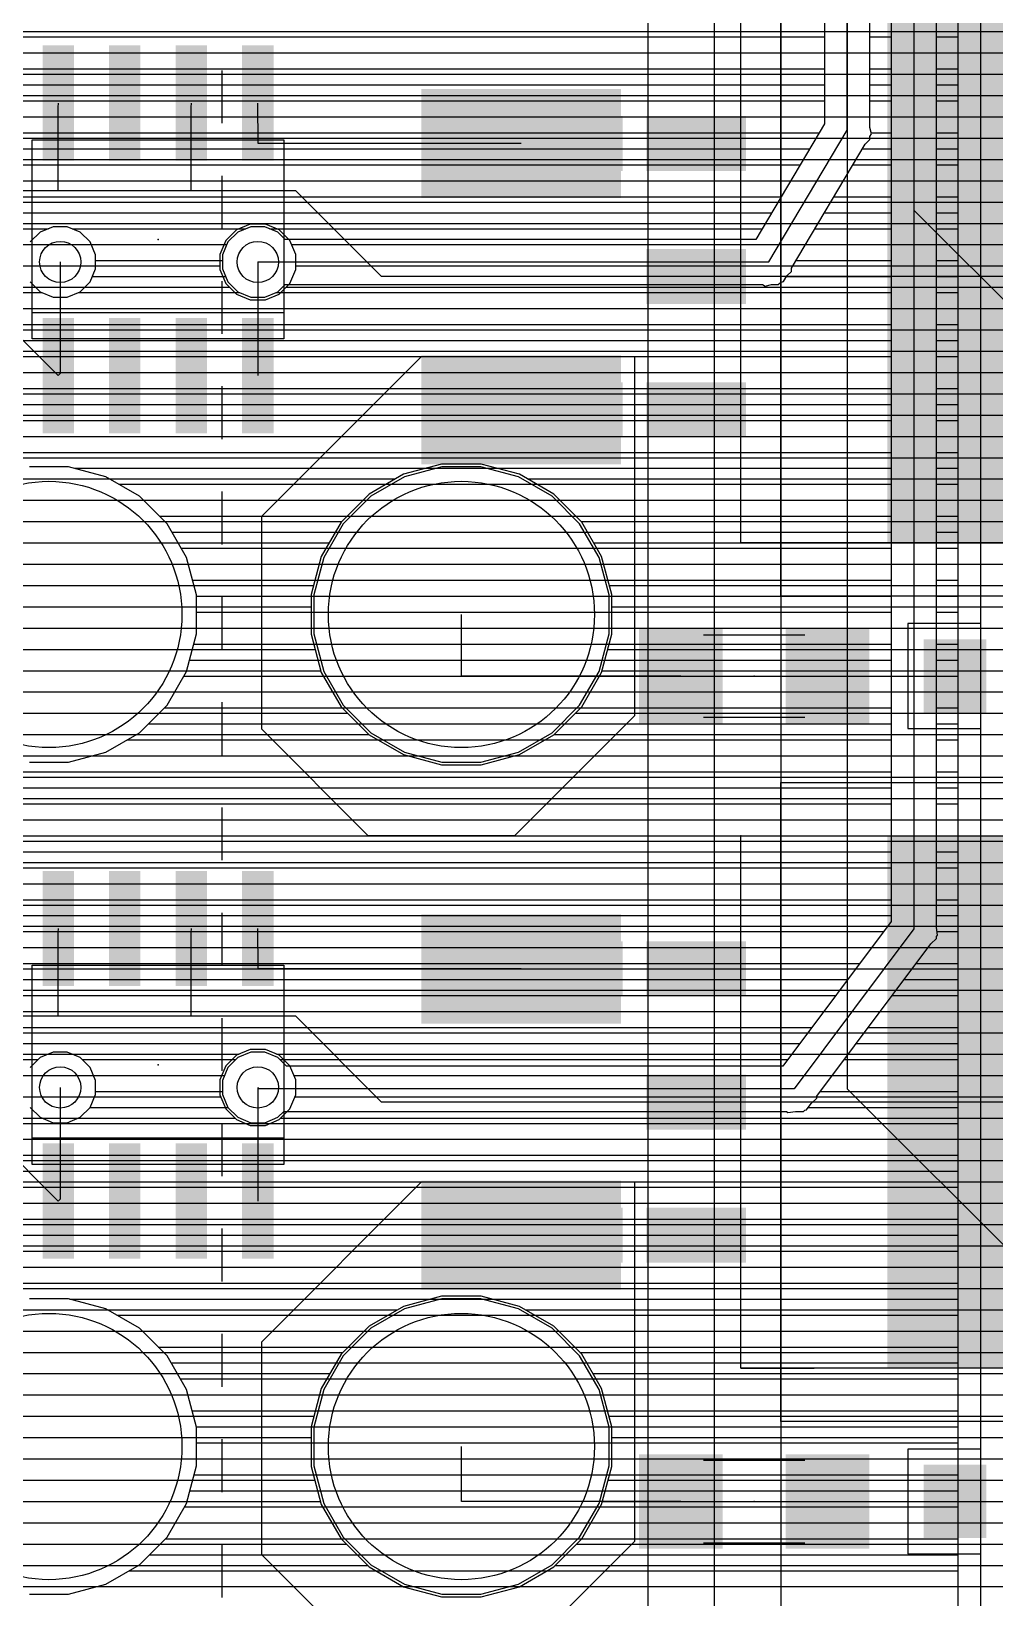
# Model space of a CAD drawing. Extents: x -0.45 to 6.54, y 0 to 7.98.
# Drawn here: x 0.647 to 1.371, y 2.248 to 3.424 of the extents above; entities that cross this region are included whole.
import ezdxf

# ---------------------------------------------------------------- set-up
doc = ezdxf.new("R2010")
doc.units = 0
for name, color, linetype in [('1', 22, 'CONTINUOUS'), ('15', 2, 'CONTINUOUS'), ('16', 175, 'CONTINUOUS'), ('17', 4, 'CONTINUOUS'), ('18', 4, 'CONTINUOUS'), ('2', 3, 'CONTINUOUS'), ('21', 253, 'CONTINUOUS'), ('23', 7, 'CONTINUOUS'), ('51', 253, 'CONTINUOUS')]:
    doc.layers.add(name, color=color, linetype=linetype)

# ---------------------------------------------------------------- blocks, each defined once
blk = doc.blocks.new('ROUNDP')
blk.add_circle((0, 0), 0.5)
blk = doc.blocks.new('RECT')
blk.add_solid([(-0.5, -0.5), (0.5, -0.5), (-0.5, 0.5), (0.5, 0.5)])
blk = doc.blocks.new('ROUNDV')
blk.add_circle((0, 0), 0.5)

msp = doc.modelspace()

# ---------------------------------------------------------------- linework, layer by layer
at = {"layer": '1'}
for p, q in [((1.21, 3), (1.21, 3.48)), ((1.21, 3.424), (1.672647, 3.424)), ((1.21, 3.408), (1.687689, 3.408)), ((1.21, 3.392), (1.70273, 3.392)), ((0.667, 3.370362), (0.6667, 3.367362)), ((0.6667, 3.367362), (0.6667, 3.3044)), ((0.767, 3.370362), (0.7667, 3.367362)), ((0.7667, 3.367362), (0.7667, 3.3044)), ((0.817362, 3.34), (0.817, 3.370362)), ((1.21, 3.376), (1.717772, 3.376)), ((1.21, 3.36), (1.732814, 3.36)), ((1.21, 3.344), (1.747856, 3.344)), ((1.015, 3.34), (0.817362, 3.34)), ((1.21, 3.328), (1.762898, 3.328)), ((1.21, 3.312), (1.777, 3.312)), ((0.6667, 3.3044), (0.6, 3.3044)), ((0.7667, 3.3044), (0.6667, 3.3044)), ((0.8456, 3.3044), (0.7667, 3.3044)), ((0.91, 3.24), (0.8456, 3.3044)), ((1.21, 3.296), (1.777, 3.296)), ((1.21, 3.28), (1.777, 3.28)), ((1.21, 3.264), (1.777, 3.264)), ((0.6685, 3.251), (0.6685, 3.167138)), ((0.817, 3.251), (0.817, 3.165638)), ((1.21, 3.248), (1.777, 3.248)), ((1.44, 3.24), (0.91, 3.24)), ((1.21, 3.232), (1.777, 3.232)), ((0.617756, 3.214882), (0.667, 3.165638)), ((1.21, 3.216), (1.777, 3.216)), ((1.21, 3.2), (1.777, 3.2)), ((0.82, 3.06), (0.94, 3.18)), ((0.94, 3.18), (1.1, 3.18)), ((1.1, 3.18), (1.1, 2.91)), ((1.21, 3.184), (1.777, 3.184)), ((0.6685, 3.167138), (0.667, 3.165638)), ((0.928, 3.168), (1.1, 3.168)), ((1.21, 3.168), (1.777, 3.168)), ((0.916, 3.156), (1.1, 3.156)), ((0.904, 3.144), (1.1, 3.144)), ((1.21, 3.152), (1.777, 3.152)), ((0.892, 3.132), (1.1, 3.132)), ((1.21, 3.136), (1.776, 3.136)), ((0.88, 3.12), (1.1, 3.12)), ((1.21, 3.12), (1.76, 3.12)), ((0.868, 3.108), (1.1, 3.108)), ((0.856, 3.096), (1.1, 3.096)), ((1.21, 3.104), (1.68, 3.104)), ((0.844, 3.084), (1.1, 3.084)), ((1.21, 3.088), (1.68, 3.088)), ((0.832, 3.072), (1.1, 3.072)), ((1.21, 3.072), (1.68, 3.072)), ((0.82, 2.9), (0.82, 3.06)), ((0.82, 3.06), (1.1, 3.06)), ((0.82, 3.048), (1.1, 3.048)), ((1.21, 3.056), (1.68, 3.056)), ((0.82, 3.036), (1.1, 3.036)), ((1.21, 3.04), (1.68, 3.04)), ((0.82, 3.024), (1.1, 3.024)), ((1.21, 3.024), (1.66608, 3.024)), ((0.82, 3.012), (1.1, 3.012)), ((1.21, 3.008), (1.65216, 3.008)), ((0.82, 3), (1.1, 3)), ((1.6452, 3), (1.21, 3)), ((0.82, 2.988), (1.1, 2.988)), ((0.97, 2.94), (0.97, 2.98625)), ((0.82, 2.976), (1.1, 2.976)), ((0.82, 2.964), (1.1, 2.964)), ((0.82, 2.952), (1.1, 2.952)), ((0.82, 2.94), (1.1, 2.94)), ((1.134882, 2.94), (0.97, 2.94)), ((1.245118, 2.94), (1.340945, 2.94)), ((0.82, 2.928), (1.1, 2.928)), ((0.82, 2.916), (1.1, 2.916)), ((1.1, 2.91), (1.01, 2.82)), ((0.82, 2.904), (1.094, 2.904)), ((0.9, 2.82), (0.82, 2.9)), ((0.828, 2.892), (1.082, 2.892)), ((0.84, 2.88), (1.07, 2.88)), ((0.852, 2.868), (1.058, 2.868)), ((1.21, 2.38), (1.21, 2.86)), ((1.21, 2.86), (1.62, 2.86)), ((0.864, 2.856), (1.046, 2.856)), ((1.21, 2.848), (1.631281, 2.848)), ((0.876, 2.844), (1.034, 2.844)), ((0.888, 2.832), (1.022, 2.832)), ((1.21, 2.832), (1.646323, 2.832)), ((1.01, 2.82), (0.9, 2.82)), ((0.9, 2.82), (1.01, 2.82)), ((1.21, 2.816), (1.661365, 2.816)), ((1.21, 2.8), (1.676407, 2.8)), ((1.21, 2.784), (1.691449, 2.784)), ((1.21, 2.768), (1.706491, 2.768)), ((0.667, 2.750362), (0.6667, 2.747362)), ((0.6667, 2.747362), (0.6667, 2.6844)), ((0.767, 2.750362), (0.7667, 2.747362)), ((0.7667, 2.747362), (0.7667, 2.6844)), ((0.817362, 2.72), (0.817, 2.750362)), ((1.21, 2.752), (1.721533, 2.752)), ((1.21, 2.736), (1.736575, 2.736)), ((1.015, 2.72), (0.817362, 2.72)), ((1.21, 2.72), (1.751617, 2.72)), ((1.21, 2.704), (1.766659, 2.704)), ((0.6667, 2.6844), (0.6, 2.6844)), ((0.7667, 2.6844), (0.6667, 2.6844)), ((0.8456, 2.6844), (0.7667, 2.6844)), ((0.91, 2.62), (0.8456, 2.6844)), ((1.21, 2.688), (1.777, 2.688)), ((1.21, 2.672), (1.777, 2.672)), ((1.21, 2.656), (1.777, 2.656)), ((1.21, 2.64), (1.777, 2.64)), ((0.6685, 2.631), (0.6685, 2.547138)), ((0.817, 2.631), (0.817, 2.545638)), ((1.21, 2.624), (1.777, 2.624)), ((1.44, 2.62), (0.91, 2.62)), ((1.21, 2.608), (1.777, 2.608)), ((0.617756, 2.594882), (0.667, 2.545638)), ((1.21, 2.592), (1.777, 2.592)), ((1.21, 2.576), (1.777, 2.576)), ((0.82, 2.44), (0.94, 2.56)), ((0.936, 2.556), (1.1, 2.556)), ((0.94, 2.56), (1.1, 2.56)), ((1.1, 2.56), (1.1, 2.29)), ((1.21, 2.56), (1.777, 2.56)), ((0.6685, 2.547138), (0.667, 2.545638)), ((0.924, 2.544), (1.1, 2.544)), ((1.21, 2.544), (1.777, 2.544)), ((0.912, 2.532), (1.1, 2.532)), ((0.9, 2.52), (1.1, 2.52)), ((1.21, 2.528), (1.777, 2.528)), ((0.888, 2.508), (1.1, 2.508)), ((1.21, 2.512), (1.772, 2.512)), ((0.876, 2.496), (1.1, 2.496)), ((1.21, 2.496), (1.756, 2.496)), ((0.864, 2.484), (1.1, 2.484)), ((0.852, 2.472), (1.1, 2.472)), ((1.21, 2.48), (1.68, 2.48)), ((0.84, 2.46), (1.1, 2.46)), ((1.21, 2.464), (1.68, 2.464)), ((0.828, 2.448), (1.1, 2.448)), ((1.21, 2.448), (1.68, 2.448)), ((0.82, 2.28), (0.82, 2.44)), ((0.82, 2.436), (1.1, 2.436)), ((0.82, 2.424), (1.1, 2.424)), ((1.21, 2.432), (1.68, 2.432)), ((0.82, 2.412), (1.1, 2.412)), ((1.21, 2.416), (1.67652, 2.416)), ((0.82, 2.4), (1.1, 2.4)), ((1.21, 2.4), (1.6626, 2.4)), ((0.82, 2.388), (1.1, 2.388)), ((1.21, 2.384), (1.64868, 2.384)), ((1.6452, 2.38), (1.21, 2.38)), ((0.82, 2.376), (1.1, 2.376)), ((0.82, 2.364), (1.1, 2.364)), ((0.97, 2.32), (0.97, 2.36125)), ((0.82, 2.352), (1.1, 2.352)), ((0.82, 2.34), (1.1, 2.34)), ((0.82, 2.328), (1.1, 2.328)), ((1.134882, 2.32), (0.97, 2.32)), ((1.245118, 2.32), (1.340945, 2.32)), ((0.82, 2.316), (1.1, 2.316)), ((0.82, 2.304), (1.1, 2.304)), ((0.82, 2.292), (1.1, 2.292)), ((1.1, 2.29), (1.01, 2.2)), ((0.9, 2.2), (0.82, 2.28)), ((0.82, 2.28), (1.09, 2.28)), ((0.832, 2.268), (1.078, 2.268)), ((0.844, 2.256), (1.066, 2.256))]:
    msp.add_line(p, q, dxfattribs=at)
at = {"layer": '15'}
for p, q in [((1.11, 7.44), (1.11, 0.75)), ((1.16, 7.41), (1.16, 1.38)), ((1.21, 7.38), (1.21, 2)), ((1.26, 7.35), (1.26, 2.63)), ((1.31, 7.31), (1.31, 3.29)), ((1.31, 3.29), (1.5, 3.1)), ((1.26, 2.63), (1.41, 2.48))]:
    msp.add_line(p, q, dxfattribs=at)
at = {"layer": '16'}
for p, q in [((0.018, 3.424), (6.362, 3.424)), ((0.018, 3.408), (6.362, 3.408)), ((0.274486, 3.392), (6.362, 3.392)), ((0.298414, 3.376), (6.362, 3.376)), ((0.313571, 3.36), (6.362, 3.36)), ((0.322809, 3.344), (6.362, 3.344)), ((0.328796, 3.328), (3.755878, 3.328)), ((0.333, 3.312), (3.730099, 3.312)), ((0.333, 3.296), (3.71692, 3.296)), ((0.331609, 3.28), (3.710292, 3.28)), ((0.800856, 3.275161), (0.792839, 3.267144)), ((0.811331, 3.2795), (0.800856, 3.275161)), ((0.822669, 3.2795), (0.811331, 3.2795)), ((0.833144, 3.275161), (0.822669, 3.2795)), ((0.841161, 3.267144), (0.833144, 3.275161)), ((0.327322, 3.264), (0.791537, 3.264)), ((0.792839, 3.267144), (0.7885, 3.256669)), ((0.8455, 3.256669), (0.841161, 3.267144)), ((0.842463, 3.264), (3.707945, 3.264)), ((0.319633, 3.248), (0.7885, 3.248)), ((0.7885, 3.256669), (0.7885, 3.245331)), ((0.8455, 3.245331), (0.8455, 3.256669)), ((0.8455, 3.248), (3.707945, 3.248)), ((0.7885, 3.245331), (0.792839, 3.234856)), ((0.841161, 3.234856), (0.8455, 3.245331)), ((0.308914, 3.232), (0.795695, 3.232)), ((0.792839, 3.234856), (0.800856, 3.226839)), ((0.800856, 3.226839), (0.811331, 3.2225)), ((0.822669, 3.2225), (0.833144, 3.226839)), ((0.833144, 3.226839), (0.841161, 3.234856)), ((0.838305, 3.232), (3.713606, 3.232)), ((0.292673, 3.216), (3.722099, 3.216)), ((0.811331, 3.2225), (0.822669, 3.2225)), ((0.259421, 3.2), (3.738099, 3.2)), ((0.018, 3.184), (6.362, 3.184)), ((0.018, 3.168), (6.362, 3.168)), ((0.018, 3.152), (6.362, 3.152)), ((0.018, 3.136), (2.371631, 3.136)), ((0.018, 3.12), (1.801695, 3.12)), ((0.018, 3.104), (1.7935, 3.104)), ((0.955123, 3.09925), (0.926384, 3.091549)), ((0.984877, 3.09925), (0.955123, 3.09925)), ((1.013616, 3.091549), (0.984877, 3.09925)), ((0.018, 3.088), (0.920236, 3.088)), ((0.926384, 3.091549), (0.900616, 3.076672)), ((1.039384, 3.076672), (1.013616, 3.091549)), ((1.019764, 3.088), (1.796122, 3.088)), ((0.018, 3.072), (0.895944, 3.072)), ((0.900616, 3.076672), (0.879578, 3.055634)), ((1.060422, 3.055634), (1.039384, 3.076672)), ((1.044056, 3.072), (1.815124, 3.072)), ((0.018, 3.056), (0.879944, 3.056)), ((0.879578, 3.055634), (0.864701, 3.029866)), ((1.060056, 3.056), (1.891637, 3.056)), ((1.075299, 3.029866), (1.060422, 3.055634)), ((0.018, 3.04), (0.870552, 3.04)), ((1.069448, 3.04), (1.893294, 3.04)), ((0.018, 3.024), (0.863129, 3.024)), ((0.864701, 3.029866), (0.857, 3.001127)), ((1.083, 3.001127), (1.075299, 3.029866)), ((1.076871, 3.024), (1.908295, 3.024)), ((0.018, 3.008), (0.858842, 3.008)), ((0.857, 3.001127), (0.857, 2.971373)), ((1.081158, 3.008), (6.362, 3.008)), ((1.083, 2.971373), (1.083, 3.001127)), ((0.018, 2.992), (0.857, 2.992)), ((1.083, 2.992), (6.362, 2.992)), ((0.018, 2.976), (0.857, 2.976)), ((0.857, 2.971373), (0.864701, 2.942634)), ((1.075299, 2.942634), (1.083, 2.971373)), ((1.083, 2.976), (6.362, 2.976)), ((0.018, 2.96), (0.860047, 2.96)), ((1.079952, 2.96), (6.362, 2.96)), ((0.018, 2.944), (0.864335, 2.944)), ((0.864701, 2.942634), (0.879578, 2.916866)), ((1.060422, 2.916866), (1.075299, 2.942634)), ((1.075665, 2.944), (6.362, 2.944)), ((0.018, 2.928), (0.873149, 2.928)), ((1.06685, 2.928), (6.362, 2.928)), ((0.018, 2.912), (0.884444, 2.912)), ((0.879578, 2.916866), (0.900616, 2.895828)), ((1.039384, 2.895828), (1.060422, 2.916866)), ((1.055556, 2.912), (6.362, 2.912)), ((0.018, 2.896), (0.900444, 2.896)), ((0.900616, 2.895828), (0.926384, 2.880951)), ((1.013616, 2.880951), (1.039384, 2.895828)), ((1.039556, 2.896), (6.362, 2.896)), ((0.018, 2.88), (0.929932, 2.88)), ((0.926384, 2.880951), (0.955123, 2.87325)), ((0.955123, 2.87325), (0.984877, 2.87325)), ((0.984877, 2.87325), (1.013616, 2.880951)), ((1.010068, 2.88), (6.362, 2.88)), ((0.018, 2.864), (6.362, 2.864)), ((0.018, 2.848), (6.362, 2.848)), ((0.018, 2.832), (6.362, 2.832)), ((0.018, 2.816), (6.362, 2.816)), ((0.018, 2.8), (6.362, 2.8)), ((0.018, 2.784), (6.362, 2.784)), ((0.272754, 2.768), (6.362, 2.768)), ((0.297414, 2.752), (6.362, 2.752)), ((0.312994, 2.736), (6.362, 2.736)), ((0.322232, 2.72), (6.362, 2.72)), ((0.328528, 2.704), (6.362, 2.704)), ((0.332815, 2.688), (6.362, 2.688)), ((0.333, 2.672), (6.362, 2.672)), ((0.811331, 2.6595), (0.800856, 2.655161)), ((0.822669, 2.6595), (0.811331, 2.6595)), ((0.833144, 2.655161), (0.822669, 2.6595)), ((0.331877, 2.656), (0.802882, 2.656)), ((0.800856, 2.655161), (0.792839, 2.647144)), ((0.831118, 2.656), (6.362, 2.656)), ((0.841161, 2.647144), (0.833144, 2.655161)), ((0.32759, 2.64), (0.78988, 2.64)), ((0.792839, 2.647144), (0.7885, 2.636669)), ((0.7885, 2.636669), (0.7885, 2.625331)), ((0.8455, 2.636669), (0.841161, 2.647144)), ((0.84412, 2.64), (6.362, 2.64)), ((0.8455, 2.625331), (0.8455, 2.636669)), ((0.320211, 2.624), (0.789051, 2.624)), ((0.7885, 2.625331), (0.792839, 2.614856)), ((0.841161, 2.614856), (0.8455, 2.625331)), ((0.844949, 2.624), (6.362, 2.624)), ((0.792839, 2.614856), (0.800856, 2.606839)), ((0.833144, 2.606839), (0.841161, 2.614856)), ((0.309914, 2.608), (0.799695, 2.608)), ((0.800856, 2.606839), (0.811331, 2.6025)), ((0.811331, 2.6025), (0.822669, 2.6025)), ((0.822669, 2.6025), (0.833144, 2.606839)), ((0.834305, 2.608), (6.362, 2.608)), ((0.293914, 2.592), (2.367631, 2.592)), ((0.263153, 2.576), (2.364795, 2.576)), ((0.018, 2.56), (2.364795, 2.56)), ((0.018, 2.544), (2.364795, 2.544)), ((0.018, 2.528), (2.367631, 2.528)), ((0.018, 2.512), (6.362, 2.512)), ((0.018, 2.496), (1.797779, 2.496)), ((0.018, 2.48), (1.7935, 2.48)), ((0.955123, 2.47425), (0.926384, 2.466549)), ((0.984877, 2.47425), (0.955123, 2.47425)), ((1.013616, 2.466549), (0.984877, 2.47425)), ((0.018, 2.464), (0.921969, 2.464)), ((0.926384, 2.466549), (0.900616, 2.451672)), ((1.039384, 2.451672), (1.013616, 2.466549)), ((1.018031, 2.464), (1.797779, 2.464)), ((0.018, 2.448), (0.896944, 2.448)), ((0.900616, 2.451672), (0.879578, 2.430634)), ((1.060422, 2.430634), (1.039384, 2.451672)), ((1.043056, 2.448), (1.897695, 2.448)), ((0.018, 2.432), (0.880944, 2.432)), ((0.879578, 2.430634), (0.864701, 2.404866)), ((1.059056, 2.432), (1.8915, 2.432)), ((1.075299, 2.404866), (1.060422, 2.430634)), ((0.018, 2.416), (0.871129, 2.416)), ((1.068871, 2.416), (1.894951, 2.416)), ((0.864701, 2.404866), (0.857, 2.376127)), ((1.083, 2.376127), (1.075299, 2.404866)), ((0.018, 2.4), (0.863397, 2.4)), ((1.076603, 2.4), (6.362, 2.4)), ((0.018, 2.384), (0.85911, 2.384)), ((1.08089, 2.384), (6.362, 2.384)), ((0.018, 2.368), (0.857, 2.368)), ((0.857, 2.376127), (0.857, 2.346373)), ((1.083, 2.346373), (1.083, 2.376127)), ((1.083, 2.368), (6.362, 2.368)), ((0.018, 2.352), (0.857, 2.352)), ((0.857, 2.346373), (0.864701, 2.317634)), ((1.075299, 2.317634), (1.083, 2.346373)), ((1.083, 2.352), (6.362, 2.352)), ((0.018, 2.336), (0.859779, 2.336)), ((1.08022, 2.336), (6.362, 2.336)), ((0.018, 2.32), (0.864067, 2.32)), ((1.075933, 2.32), (6.362, 2.32)), ((0.864701, 2.317634), (0.879578, 2.291866)), ((1.060422, 2.291866), (1.075299, 2.317634)), ((0.018, 2.304), (0.872572, 2.304)), ((1.067428, 2.304), (6.362, 2.304)), ((0.018, 2.288), (0.883444, 2.288)), ((0.879578, 2.291866), (0.900616, 2.270828)), ((1.039384, 2.270828), (1.060422, 2.291866)), ((1.056556, 2.288), (6.362, 2.288)), ((0.018, 2.272), (0.899444, 2.272)), ((0.900616, 2.270828), (0.926384, 2.255951)), ((1.013616, 2.255951), (1.039384, 2.270828)), ((1.040556, 2.272), (6.362, 2.272)), ((0.018, 2.256), (0.926298, 2.256)), ((0.926384, 2.255951), (0.955123, 2.24825)), ((0.955123, 2.24825), (0.984877, 2.24825)), ((0.984877, 2.24825), (1.013616, 2.255951)), ((1.013701, 2.256), (6.362, 2.256))]:
    msp.add_line(p, q, dxfattribs=at)
at = {"layer": '2'}
for p, q in [((1.243, 6.217042), (1.243, 3.354681)), ((1.293, 6.217042), (1.293, 2.755667)), ((1.343, 6.217042), (1.343, 2.176722)), ((1.26, 3.35), (1.26, 6.21)), ((1.277, 3.352119), (1.277, 6.202958)), ((1.31, 6.21), (1.31, 2.75)), ((1.327, 2.751208), (1.327, 6.202958)), ((1.36, 6.21), (1.36, 2.17)), ((0.016, 3.42), (1.243, 3.42)), ((1.277, 3.42), (1.293, 3.42)), ((1.327, 3.42), (1.343, 3.42)), ((0.016, 3.408), (1.243, 3.408)), ((1.277, 3.408), (1.293, 3.408)), ((1.327, 3.408), (1.343, 3.408)), ((0.257292, 3.396), (1.243, 3.396)), ((1.277, 3.396), (1.293, 3.396)), ((1.327, 3.396), (1.343, 3.396)), ((0.284342, 3.384), (1.243, 3.384)), ((1.277, 3.384), (1.293, 3.384)), ((1.327, 3.384), (1.343, 3.384)), ((0.299585, 3.372), (1.243, 3.372)), ((1.277, 3.372), (1.293, 3.372)), ((1.327, 3.372), (1.343, 3.372)), ((0.311262, 3.36), (1.243, 3.36)), ((1.243, 3.354681), (1.191341, 3.268)), ((1.277, 3.36), (1.293, 3.36)), ((1.327, 3.36), (1.343, 3.36)), ((0.31819, 3.348), (1.239018, 3.348)), ((1.201, 3.251), (1.26, 3.35)), ((1.273519, 3.339477), (1.277, 3.342958)), ((1.278208, 3.347346), (1.277, 3.352119)), ((1.277, 3.345318), (1.278208, 3.347346)), ((1.277, 3.342958), (1.277, 3.345318)), ((1.278043, 3.348), (1.293, 3.348)), ((1.327, 3.348), (1.343, 3.348)), ((0.324582, 3.336), (1.231867, 3.336)), ((1.218, 3.246318), (1.273519, 3.339477)), ((1.271446, 3.336), (1.293, 3.336)), ((1.327, 3.336), (1.343, 3.336)), ((0.327797, 3.324), (1.224715, 3.324)), ((1.264295, 3.324), (1.293, 3.324)), ((1.327, 3.324), (1.343, 3.324)), ((0.331, 3.312), (1.217564, 3.312)), ((1.257143, 3.312), (1.293, 3.312)), ((1.327, 3.312), (1.343, 3.312)), ((0.331, 3.3), (1.210412, 3.3)), ((1.249992, 3.3), (1.293, 3.3)), ((1.327, 3.3), (1.343, 3.3)), ((0.331, 3.288), (1.203261, 3.288)), ((1.24284, 3.288), (1.293, 3.288)), ((1.327, 3.288), (1.343, 3.288)), ((0.328467, 3.276), (0.659608, 3.276)), ((0.653489, 3.273466), (0.646034, 3.266011)), ((0.663229, 3.2775), (0.653489, 3.273466)), ((0.673771, 3.2775), (0.663229, 3.2775)), ((0.683511, 3.273466), (0.673771, 3.2775)), ((0.677392, 3.276), (0.808108, 3.276)), ((0.690966, 3.266011), (0.683511, 3.273466)), ((0.801989, 3.273466), (0.794534, 3.266011)), ((0.811729, 3.2775), (0.801989, 3.273466)), ((0.822271, 3.2775), (0.811729, 3.2775)), ((0.832011, 3.273466), (0.822271, 3.2775)), ((0.825892, 3.276), (1.196109, 3.276)), ((0.837477, 3.268), (0.832011, 3.273466)), ((1.235689, 3.276), (1.293, 3.276)), ((1.327, 3.276), (1.343, 3.276)), ((0.695, 3.256271), (0.690966, 3.266011)), ((0.691799, 3.264), (0.793701, 3.264)), ((0.794534, 3.266011), (0.7905, 3.256271)), ((1.191341, 3.268), (0.837477, 3.268)), ((1.228537, 3.264), (1.293, 3.264)), ((1.327, 3.264), (1.343, 3.264)), ((0.695, 3.245729), (0.695, 3.256271)), ((0.695, 3.252), (0.7905, 3.252)), ((0.7905, 3.256271), (0.7905, 3.245729)), ((0.817, 3.251), (1.201, 3.251)), ((1.221386, 3.252), (1.293, 3.252)), ((1.327, 3.252), (1.343, 3.252)), ((0.646034, 3.235989), (0.653489, 3.228534)), ((0.683511, 3.228534), (0.690966, 3.235989)), ((0.690966, 3.235989), (0.695, 3.245729)), ((0.692627, 3.24), (0.792873, 3.24)), ((0.7905, 3.245729), (0.794534, 3.235989)), ((0.794534, 3.235989), (0.801989, 3.228534)), ((1.208042, 3.234), (1.20971, 3.235669)), ((1.20971, 3.235669), (1.211998, 3.236248)), ((1.211998, 3.236248), (1.214519, 3.240477)), ((1.214234, 3.24), (1.293, 3.24)), ((1.214519, 3.240477), (1.218, 3.243958)), ((1.218, 3.243958), (1.218, 3.246318)), ((1.327, 3.24), (1.343, 3.24)), ((0.302086, 3.228), (0.654779, 3.228)), ((0.653489, 3.228534), (0.663229, 3.2245)), ((0.663229, 3.2245), (0.673771, 3.2245)), ((0.673771, 3.2245), (0.683511, 3.228534)), ((0.682221, 3.228), (0.803279, 3.228)), ((0.801989, 3.228534), (0.811729, 3.2245)), ((0.811729, 3.2245), (0.822271, 3.2245)), ((0.822271, 3.2245), (0.832011, 3.228534)), ((0.830721, 3.228), (1.293, 3.228)), ((0.832011, 3.228534), (0.837477, 3.234)), ((0.837477, 3.234), (1.196318, 3.234)), ((1.196318, 3.234), (1.198346, 3.232792)), ((1.198346, 3.232792), (1.203119, 3.234)), ((1.203119, 3.234), (1.208042, 3.234)), ((1.327, 3.228), (1.343, 3.228)), ((0.288673, 3.216), (1.293, 3.216)), ((1.327, 3.216), (1.343, 3.216)), ((0.266622, 3.204), (1.293, 3.204)), ((1.327, 3.204), (1.343, 3.204)), ((0.016, 3.192), (1.293, 3.192)), ((1.327, 3.192), (1.343, 3.192)), ((0.016, 3.18), (1.293, 3.18)), ((1.327, 3.18), (1.343, 3.18)), ((0.016, 3.168), (1.293, 3.168)), ((1.327, 3.168), (1.343, 3.168)), ((0.016, 3.156), (1.293, 3.156)), ((1.327, 3.156), (1.343, 3.156)), ((0.016, 3.144), (1.293, 3.144)), ((1.327, 3.144), (1.343, 3.144)), ((0.016, 3.132), (1.293, 3.132)), ((1.327, 3.132), (1.343, 3.132)), ((0.016, 3.12), (1.293, 3.12)), ((1.327, 3.12), (1.343, 3.12)), ((0.016, 3.108), (1.293, 3.108)), ((1.327, 3.108), (1.343, 3.108)), ((0.674613, 3.09725), (0.645386, 3.09725)), ((0.702844, 3.089685), (0.674613, 3.09725)), ((0.679278, 3.096), (0.950722, 3.096)), ((0.955386, 3.09725), (0.927156, 3.089685)), ((0.984613, 3.09725), (0.955386, 3.09725)), ((1.012844, 3.089685), (0.984613, 3.09725)), ((0.989278, 3.096), (1.293, 3.096)), ((1.327, 3.096), (1.343, 3.096)), ((0.728156, 3.075072), (0.702844, 3.089685)), ((0.712692, 3.084), (0.917308, 3.084)), ((0.927156, 3.089685), (0.901844, 3.075072)), ((1.038156, 3.075072), (1.012844, 3.089685)), ((1.022692, 3.084), (1.293, 3.084)), ((1.327, 3.084), (1.343, 3.084)), ((0.748822, 3.054406), (0.728156, 3.075072)), ((0.731227, 3.072), (0.898772, 3.072)), ((0.901844, 3.075072), (0.881178, 3.054406)), ((1.058822, 3.054406), (1.038156, 3.075072)), ((1.041227, 3.072), (1.293, 3.072)), ((1.327, 3.072), (1.343, 3.072)), ((0.743227, 3.06), (0.886772, 3.06)), ((1.053227, 3.06), (1.293, 3.06)), ((1.327, 3.06), (1.343, 3.06)), ((0.763435, 3.029094), (0.748822, 3.054406)), ((0.75252, 3.048), (0.87748, 3.048)), ((0.881178, 3.054406), (0.866564, 3.029094)), ((1.073435, 3.029094), (1.058822, 3.054406)), ((1.06252, 3.048), (1.293, 3.048)), ((1.327, 3.048), (1.343, 3.048)), ((0.759448, 3.036), (0.870552, 3.036)), ((1.069448, 3.036), (1.293, 3.036)), ((1.327, 3.036), (1.343, 3.036)), ((0.771, 3.000863), (0.763435, 3.029094)), ((0.7648, 3.024), (0.8652, 3.024)), ((0.866564, 3.029094), (0.859, 3.000863)), ((1.081, 3.000863), (1.073435, 3.029094)), ((1.0748, 3.024), (1.293, 3.024)), ((1.327, 3.024), (1.343, 3.024)), ((0.768016, 3.012), (0.861984, 3.012)), ((1.078016, 3.012), (1.293, 3.012)), ((1.327, 3.012), (1.343, 3.012)), ((0.771, 2.971636), (0.771, 3.000863)), ((0.859, 3.000863), (0.859, 2.971636)), ((1.081, 2.971636), (1.081, 3.000863)), ((0.771, 3), (0.859, 3)), ((1.081, 3), (1.293, 3)), ((1.327, 3), (1.343, 3)), ((0.771, 2.988), (0.859, 2.988)), ((1.081, 2.988), (1.293, 2.988)), ((1.327, 2.988), (1.343, 2.988)), ((0.763435, 2.943406), (0.771, 2.971636)), ((0.771, 2.976), (0.859, 2.976)), ((0.859, 2.971636), (0.866564, 2.943406)), ((1.073435, 2.943406), (1.081, 2.971636)), ((1.081, 2.976), (1.293, 2.976)), ((1.327, 2.976), (1.343, 2.976)), ((0.768954, 2.964), (0.861046, 2.964)), ((1.078954, 2.964), (1.293, 2.964)), ((1.327, 2.964), (1.343, 2.964)), ((0.748822, 2.918094), (0.763435, 2.943406)), ((0.765738, 2.952), (0.864262, 2.952)), ((0.866564, 2.943406), (0.881178, 2.918094)), ((1.058822, 2.918094), (1.073435, 2.943406)), ((1.075738, 2.952), (1.293, 2.952)), ((1.327, 2.952), (1.343, 2.952)), ((0.761469, 2.94), (0.868531, 2.94)), ((1.071469, 2.94), (1.293, 2.94)), ((1.327, 2.94), (1.343, 2.94)), ((0.728156, 2.897428), (0.748822, 2.918094)), ((0.754541, 2.928), (0.875459, 2.928)), ((0.881178, 2.918094), (0.901844, 2.897428)), ((1.038156, 2.897428), (1.058822, 2.918094)), ((1.064541, 2.928), (1.293, 2.928)), ((1.327, 2.928), (1.343, 2.928)), ((0.746728, 2.916), (0.883272, 2.916)), ((1.056728, 2.916), (1.293, 2.916)), ((1.327, 2.916), (1.343, 2.916)), ((0.702844, 2.882814), (0.728156, 2.897428)), ((0.734728, 2.904), (0.895272, 2.904)), ((0.901844, 2.897428), (0.927156, 2.882814)), ((1.012844, 2.882814), (1.038156, 2.897428)), ((1.044728, 2.904), (1.293, 2.904)), ((1.327, 2.904), (1.343, 2.904)), ((0.674613, 2.87525), (0.702844, 2.882814)), ((0.718754, 2.892), (0.911246, 2.892)), ((0.927156, 2.882814), (0.955386, 2.87525)), ((0.984613, 2.87525), (1.012844, 2.882814)), ((1.028754, 2.892), (1.293, 2.892)), ((1.327, 2.892), (1.343, 2.892)), ((0.645386, 2.87525), (0.674613, 2.87525)), ((0.692341, 2.88), (0.937659, 2.88)), ((0.955386, 2.87525), (0.984613, 2.87525)), ((1.002341, 2.88), (1.293, 2.88)), ((1.327, 2.88), (1.343, 2.88)), ((0.016, 2.868), (1.293, 2.868)), ((1.327, 2.868), (1.343, 2.868)), ((0.016, 2.856), (1.293, 2.856)), ((1.327, 2.856), (1.343, 2.856)), ((0.016, 2.844), (1.293, 2.844)), ((1.327, 2.844), (1.343, 2.844)), ((0.016, 2.832), (1.293, 2.832)), ((1.327, 2.832), (1.343, 2.832)), ((0.016, 2.82), (1.293, 2.82)), ((1.327, 2.82), (1.343, 2.82)), ((0.016, 2.808), (1.293, 2.808)), ((1.327, 2.808), (1.343, 2.808)), ((0.016, 2.796), (1.293, 2.796)), ((1.327, 2.796), (1.343, 2.796)), ((0.016, 2.784), (1.293, 2.784)), ((1.327, 2.784), (1.343, 2.784)), ((0.25356, 2.772), (1.293, 2.772)), ((1.327, 2.772), (1.343, 2.772)), ((0.28261, 2.76), (1.293, 2.76)), ((1.293, 2.755667), (1.2115, 2.647)), ((1.327, 2.76), (1.343, 2.76)), ((0.298585, 2.748), (1.28725, 2.748)), ((1.31, 2.75), (1.22, 2.63)), ((1.322875, 2.738833), (1.327, 2.742958)), ((1.327825, 2.745433), (1.327, 2.751208)), ((1.327, 2.744333), (1.327825, 2.745433)), ((1.327, 2.742958), (1.327, 2.744333)), ((1.327458, 2.748), (1.343, 2.748)), ((0.310585, 2.736), (1.27825, 2.736)), ((1.237, 2.624333), (1.322875, 2.738833)), ((1.32075, 2.736), (1.343, 2.736)), ((0.317613, 2.724), (1.26925, 2.724)), ((1.31175, 2.724), (1.343, 2.724)), ((0.324314, 2.712), (1.26025, 2.712)), ((1.30275, 2.712), (1.343, 2.712)), ((0.327529, 2.7), (1.25125, 2.7)), ((1.29375, 2.7), (1.343, 2.7)), ((0.330745, 2.688), (1.24225, 2.688)), ((1.28475, 2.688), (1.343, 2.688)), ((0.331, 2.676), (1.23325, 2.676)), ((1.27575, 2.676), (1.343, 2.676)), ((0.331, 2.664), (1.22425, 2.664)), ((1.26675, 2.664), (1.343, 2.664)), ((0.328735, 2.652), (0.652023, 2.652)), ((0.653489, 2.653466), (0.646034, 2.646011)), ((0.663229, 2.6575), (0.653489, 2.653466)), ((0.673771, 2.6575), (0.663229, 2.6575)), ((0.683511, 2.653466), (0.673771, 2.6575)), ((0.690966, 2.646011), (0.683511, 2.653466)), ((0.684977, 2.652), (0.800523, 2.652)), ((0.801989, 2.653466), (0.794534, 2.646011)), ((0.811729, 2.6575), (0.801989, 2.653466)), ((0.822271, 2.6575), (0.811729, 2.6575)), ((0.832011, 2.653466), (0.822271, 2.6575)), ((0.838477, 2.647), (0.832011, 2.653466)), ((0.833477, 2.652), (1.21525, 2.652)), ((1.25775, 2.652), (1.343, 2.652)), ((0.695, 2.636271), (0.690966, 2.646011)), ((0.693455, 2.64), (0.792045, 2.64)), ((0.695, 2.625729), (0.695, 2.636271)), ((0.794534, 2.646011), (0.7905, 2.636271)), ((0.7905, 2.636271), (0.7905, 2.625729)), ((1.2115, 2.647), (0.838477, 2.647)), ((1.24875, 2.64), (1.343, 2.64)), ((0.690966, 2.615989), (0.695, 2.625729)), ((0.695, 2.628), (0.7905, 2.628)), ((0.7905, 2.625729), (0.794534, 2.615989)), ((0.818, 2.63), (0.817, 2.631)), ((1.22, 2.63), (0.818, 2.63)), ((1.237, 2.622958), (1.237, 2.624333)), ((1.23975, 2.628), (1.343, 2.628)), ((0.646034, 2.615989), (0.653489, 2.608534)), ((0.683511, 2.608534), (0.690966, 2.615989)), ((0.69097, 2.616), (0.79453, 2.616)), ((0.794534, 2.615989), (0.801989, 2.608534)), ((0.832011, 2.608534), (0.836477, 2.613)), ((0.836477, 2.613), (1.214333, 2.613)), ((1.214333, 2.613), (1.215433, 2.612175)), ((1.215433, 2.612175), (1.221208, 2.613)), ((1.221208, 2.613), (1.227042, 2.613)), ((1.227042, 2.613), (1.228014, 2.613972)), ((1.228014, 2.613972), (1.229375, 2.614167)), ((1.229375, 2.614167), (1.232875, 2.618834)), ((1.23075, 2.616), (1.343, 2.616)), ((1.232875, 2.618834), (1.237, 2.622958)), ((0.303086, 2.604), (1.343, 2.604)), ((0.653489, 2.608534), (0.663229, 2.6045)), ((0.663229, 2.6045), (0.673771, 2.6045)), ((0.673771, 2.6045), (0.683511, 2.608534)), ((0.801989, 2.608534), (0.811729, 2.6045)), ((0.811729, 2.6045), (0.822271, 2.6045)), ((0.822271, 2.6045), (0.832011, 2.608534)), ((0.290405, 2.592), (1.343, 2.592)), ((0.26962, 2.58), (1.343, 2.58)), ((0.016, 2.568), (1.343, 2.568)), ((0.016, 2.556), (1.343, 2.556)), ((0.016, 2.544), (1.343, 2.544)), ((0.016, 2.532), (1.343, 2.532)), ((0.016, 2.52), (1.343, 2.52)), ((0.016, 2.508), (1.343, 2.508)), ((0.016, 2.496), (1.343, 2.496)), ((0.016, 2.484), (1.343, 2.484)), ((0.674613, 2.47225), (0.645386, 2.47225)), ((0.702844, 2.464685), (0.674613, 2.47225)), ((0.675546, 2.472), (0.954454, 2.472)), ((0.955386, 2.47225), (0.927156, 2.464685)), ((0.984613, 2.47225), (0.955386, 2.47225)), ((1.012844, 2.464685), (0.984613, 2.47225)), ((0.985546, 2.472), (1.343, 2.472)), ((0.728156, 2.450072), (0.702844, 2.464685)), ((0.71096, 2.46), (0.91904, 2.46)), ((0.927156, 2.464685), (0.901844, 2.450072)), ((1.038156, 2.450072), (1.012844, 2.464685)), ((1.02096, 2.46), (1.343, 2.46)), ((0.748822, 2.429406), (0.728156, 2.450072)), ((0.730227, 2.448), (0.899772, 2.448)), ((0.901844, 2.450072), (0.881178, 2.429406)), ((1.058822, 2.429406), (1.038156, 2.450072)), ((1.040227, 2.448), (1.343, 2.448)), ((0.742227, 2.436), (0.887772, 2.436)), ((1.052227, 2.436), (1.343, 2.436)), ((0.763435, 2.404094), (0.748822, 2.429406)), ((0.751943, 2.424), (0.878057, 2.424)), ((0.881178, 2.429406), (0.866564, 2.404094)), ((1.073435, 2.404094), (1.058822, 2.429406)), ((1.061943, 2.424), (1.343, 2.424)), ((0.758871, 2.412), (0.871129, 2.412)), ((1.068871, 2.412), (1.343, 2.412)), ((0.771, 2.375863), (0.763435, 2.404094)), ((0.866564, 2.404094), (0.859, 2.375863)), ((1.081, 2.375863), (1.073435, 2.404094)), ((0.764533, 2.4), (0.865467, 2.4)), ((1.074533, 2.4), (1.343, 2.4)), ((0.767748, 2.388), (0.862252, 2.388)), ((1.077748, 2.388), (1.343, 2.388)), ((0.770963, 2.376), (0.859037, 2.376)), ((0.771, 2.346636), (0.771, 2.375863)), ((0.859, 2.375863), (0.859, 2.346636)), ((1.080963, 2.376), (1.343, 2.376)), ((1.081, 2.346636), (1.081, 2.375863)), ((0.771, 2.364), (0.859, 2.364)), ((1.081, 2.364), (1.343, 2.364)), ((0.763435, 2.318406), (0.771, 2.346636)), ((0.771, 2.352), (0.859, 2.352)), ((0.859, 2.346636), (0.866564, 2.318406)), ((1.073435, 2.318406), (1.081, 2.346636)), ((1.081, 2.352), (1.343, 2.352)), ((0.769222, 2.34), (0.860778, 2.34)), ((1.079222, 2.34), (1.343, 2.34)), ((0.748822, 2.293094), (0.763435, 2.318406)), ((0.766006, 2.328), (0.863994, 2.328)), ((0.866564, 2.318406), (0.881178, 2.293094)), ((1.058822, 2.293094), (1.073435, 2.318406)), ((1.076006, 2.328), (1.343, 2.328)), ((0.762047, 2.316), (0.867953, 2.316)), ((1.072047, 2.316), (1.343, 2.316)), ((0.755118, 2.304), (0.874881, 2.304)), ((1.065118, 2.304), (1.343, 2.304)), ((0.728156, 2.272428), (0.748822, 2.293094)), ((0.747728, 2.292), (0.882272, 2.292)), ((0.881178, 2.293094), (0.901844, 2.272428)), ((1.038156, 2.272428), (1.058822, 2.293094)), ((1.057728, 2.292), (1.343, 2.292)), ((0.702844, 2.257814), (0.728156, 2.272428)), ((0.735728, 2.28), (0.894272, 2.28)), ((0.901844, 2.272428), (0.927156, 2.257814)), ((1.012844, 2.257814), (1.038156, 2.272428)), ((1.045728, 2.28), (1.343, 2.28)), ((0.720486, 2.268), (0.909514, 2.268)), ((1.030486, 2.268), (1.343, 2.268)), ((0.645386, 2.25025), (0.674613, 2.25025)), ((0.674613, 2.25025), (0.702844, 2.257814)), ((0.696073, 2.256), (0.933927, 2.256)), ((0.927156, 2.257814), (0.955386, 2.25025)), ((0.955386, 2.25025), (0.984613, 2.25025)), ((0.984613, 2.25025), (1.012844, 2.257814)), ((1.006073, 2.256), (1.343, 2.256))]:
    msp.add_line(p, q, dxfattribs=at)
at = {"layer": '21'}
for p, q in [((1.18, 3.04), (1.18, 3.44)), ((0.79, 3.394856), (0.79, 3.355144)), ((0.79, 3.315774), (0.79, 3.276061)), ((0.79, 3.236691), (0.79, 3.196978)), ((0.79, 3.157608), (0.79, 3.117896)), ((0.79, 3.078525), (0.79, 3.038813)), ((1.540118, 3.04), (1.179882, 3.04)), ((1.18, 3.04), (1.235, 3.04)), ((0.79, 2.999443), (0.79, 2.95973)), ((1.36063, 2.97937), (1.305512, 2.97937)), ((1.305512, 2.97937), (1.305512, 2.90063)), ((0.79, 2.92036), (0.79, 2.880647)), ((1.305512, 2.90063), (1.36063, 2.90063)), ((0.79, 2.841277), (0.79, 2.801565)), ((1.179882, 2.82), (1.540118, 2.82)), ((1.18, 2.42), (1.18, 2.82)), ((1.18, 2.82), (1.235, 2.82)), ((0.79, 2.762195), (0.79, 2.722482)), ((0.79, 2.683112), (0.79, 2.643399)), ((0.79, 2.604029), (0.79, 2.564316)), ((0.79, 2.524946), (0.79, 2.485234)), ((0.79, 2.445864), (0.79, 2.406151)), ((1.540118, 2.42), (1.179882, 2.42)), ((1.18, 2.42), (1.235, 2.42)), ((0.79, 2.366781), (0.79, 2.327068)), ((1.36063, 2.35937), (1.305512, 2.35937)), ((1.305512, 2.35937), (1.305512, 2.28063)), ((0.79, 2.287698), (0.79, 2.247985)), ((1.305512, 2.28063), (1.36063, 2.28063))]:
    msp.add_line(p, q, dxfattribs=at)
at = {"layer": '23'}
for p in [(0.742, 3.268), (1.19, 2.94), (1.18, 2.82), (0.742, 2.648), (1.19, 2.32)]:
    msp.add_point(p, dxfattribs=at)
at = {"layer": '51'}
for p, q in [((0.647512, 3.212882), (0.647512, 3.342803)), ((0.647512, 3.342803), (0.836488, 3.342803)), ((0.836488, 3.342803), (0.836488, 3.212882)), ((0.647512, 3.193197), (0.647512, 3.212882)), ((0.836488, 3.212882), (0.647512, 3.212882)), ((0.836488, 3.212882), (0.836488, 3.193197)), ((0.836488, 3.193197), (0.647512, 3.193197)), ((1.152008, 2.970984), (1.227992, 2.970984)), ((1.152008, 2.909016), (1.227992, 2.909016)), ((0.647512, 2.592882), (0.647512, 2.722803)), ((0.647512, 2.722803), (0.836488, 2.722803)), ((0.836488, 2.722803), (0.836488, 2.592882)), ((0.647512, 2.573197), (0.647512, 2.592882)), ((0.836488, 2.592882), (0.647512, 2.592882)), ((0.836488, 2.592882), (0.836488, 2.573197)), ((0.836488, 2.573197), (0.647512, 2.573197)), ((1.152008, 2.350984), (1.227992, 2.350984)), ((1.152008, 2.289016), (1.227992, 2.289016))]:
    msp.add_line(p, q, dxfattribs=at)

# ---------------------------------------------------------------- block references
at = {"layer": '1', "rotation": 270}
for p, xscale, yscale in [((1.44, 3.24), 0.4, 0.3), ((1.015, 3.34), 0.082, 0.15), ((1.015, 3.14), 0.082, 0.15), ((1.44, 2.62), 0.4, 0.3), ((1.015, 2.72), 0.082, 0.15), ((1.015, 2.52), 0.082, 0.15)]:
    msp.add_blockref('RECT', p, dxfattribs=dict(at, xscale=xscale, yscale=yscale))
at = {"layer": '1'}
for p, xscale, yscale in [((0.667, 3.370362), 0.023622, 0.086614), ((0.717, 3.370362), 0.023622, 0.086614), ((0.767, 3.370362), 0.023622, 0.086614), ((0.817, 3.370362), 0.023622, 0.086614), ((0.667, 3.165638), 0.023622, 0.086614), ((0.717, 3.165638), 0.023622, 0.086614), ((0.767, 3.165638), 0.023622, 0.086614), ((0.817, 3.165638), 0.023622, 0.086614), ((1.134882, 2.94), 0.062992, 0.070866), ((1.245118, 2.94), 0.062992, 0.070866), ((1.340945, 2.94), 0.047244, 0.055118), ((0.667, 2.750362), 0.023622, 0.086614), ((0.717, 2.750362), 0.023622, 0.086614), ((0.767, 2.750362), 0.023622, 0.086614), ((0.817, 2.750362), 0.023622, 0.086614), ((0.667, 2.545638), 0.023622, 0.086614), ((0.717, 2.545638), 0.023622, 0.086614), ((0.767, 2.545638), 0.023622, 0.086614), ((0.817, 2.545638), 0.023622, 0.086614), ((1.134882, 2.32), 0.062992, 0.070866), ((1.245118, 2.32), 0.062992, 0.070866), ((1.340945, 2.32), 0.047244, 0.055118)]:
    msp.add_blockref('RECT', p, dxfattribs=dict(at, xscale=xscale, yscale=yscale))
at = {"layer": '17', "xscale": 0.2, "yscale": 0.2}
for p in [(0.66, 2.98625), (0.66, 2.98625), (0.66, 2.98625), (0.66, 2.98625), (0.97, 2.98625), (0.97, 2.98625), (0.97, 2.98625), (0.97, 2.98625), (0.66, 2.36125), (0.66, 2.36125), (0.66, 2.36125), (0.66, 2.36125), (0.97, 2.36125), (0.97, 2.36125), (0.97, 2.36125), (0.97, 2.36125)]:
    msp.add_blockref('ROUNDP', p, dxfattribs=at)
at = {"layer": '18', "xscale": 0.031, "yscale": 0.031}
for p in [(0.6685, 3.251), (0.6685, 3.251), (0.6685, 3.251), (0.6685, 3.251), (0.817, 3.251), (0.817, 3.251), (0.817, 3.251), (0.817, 3.251), (0.6685, 2.631), (0.6685, 2.631), (0.6685, 2.631), (0.6685, 2.631), (0.817, 2.631), (0.817, 2.631), (0.817, 2.631), (0.817, 2.631)]:
    msp.add_blockref('ROUNDV', p, dxfattribs=at)
at = {"layer": '21', "xscale": 0.041339, "rotation": 270}
for p, yscale in [((1.02815, 3.34), 0.125984), ((1.146417, 3.34), 0.074803), ((1.146417, 3.24), 0.074803), ((1.02815, 3.14), 0.125984), ((1.146417, 3.14), 0.074803), ((1.02815, 2.72), 0.125984), ((1.146417, 2.72), 0.074803), ((1.146417, 2.62), 0.074803), ((1.02815, 2.52), 0.125984), ((1.146417, 2.52), 0.074803)]:
    msp.add_blockref('RECT', p, dxfattribs=dict(at, yscale=yscale))
at = {"layer": '51'}
for p, xscale, yscale in [((0.667, 3.368396), 0.019299, 0.043311), ((0.717, 3.368396), 0.019299, 0.043311), ((0.767, 3.368396), 0.019299, 0.043311), ((0.817, 3.368396), 0.019299, 0.043311), ((0.667, 3.167604), 0.019299, 0.043311), ((0.717, 3.167604), 0.019299, 0.043311), ((0.767, 3.167604), 0.019299, 0.043311), ((0.817, 3.167604), 0.019299, 0.043311), ((1.137766, 2.939965), 0.029531, 0.066929), ((1.242234, 2.940035), 0.029531, 0.066929), ((0.667, 2.748396), 0.019299, 0.043311), ((0.717, 2.748396), 0.019299, 0.043311), ((0.767, 2.748396), 0.019299, 0.043311), ((0.817, 2.748396), 0.019299, 0.043311), ((0.667, 2.547604), 0.019299, 0.043311), ((0.717, 2.547604), 0.019299, 0.043311), ((0.767, 2.547604), 0.019299, 0.043311), ((0.817, 2.547604), 0.019299, 0.043311), ((1.137766, 2.319965), 0.029531, 0.066929), ((1.242234, 2.320035), 0.029531, 0.066929)]:
    msp.add_blockref('RECT', p, dxfattribs=dict(at, xscale=xscale, yscale=yscale))

doc.saveas('drawing.dxf')
